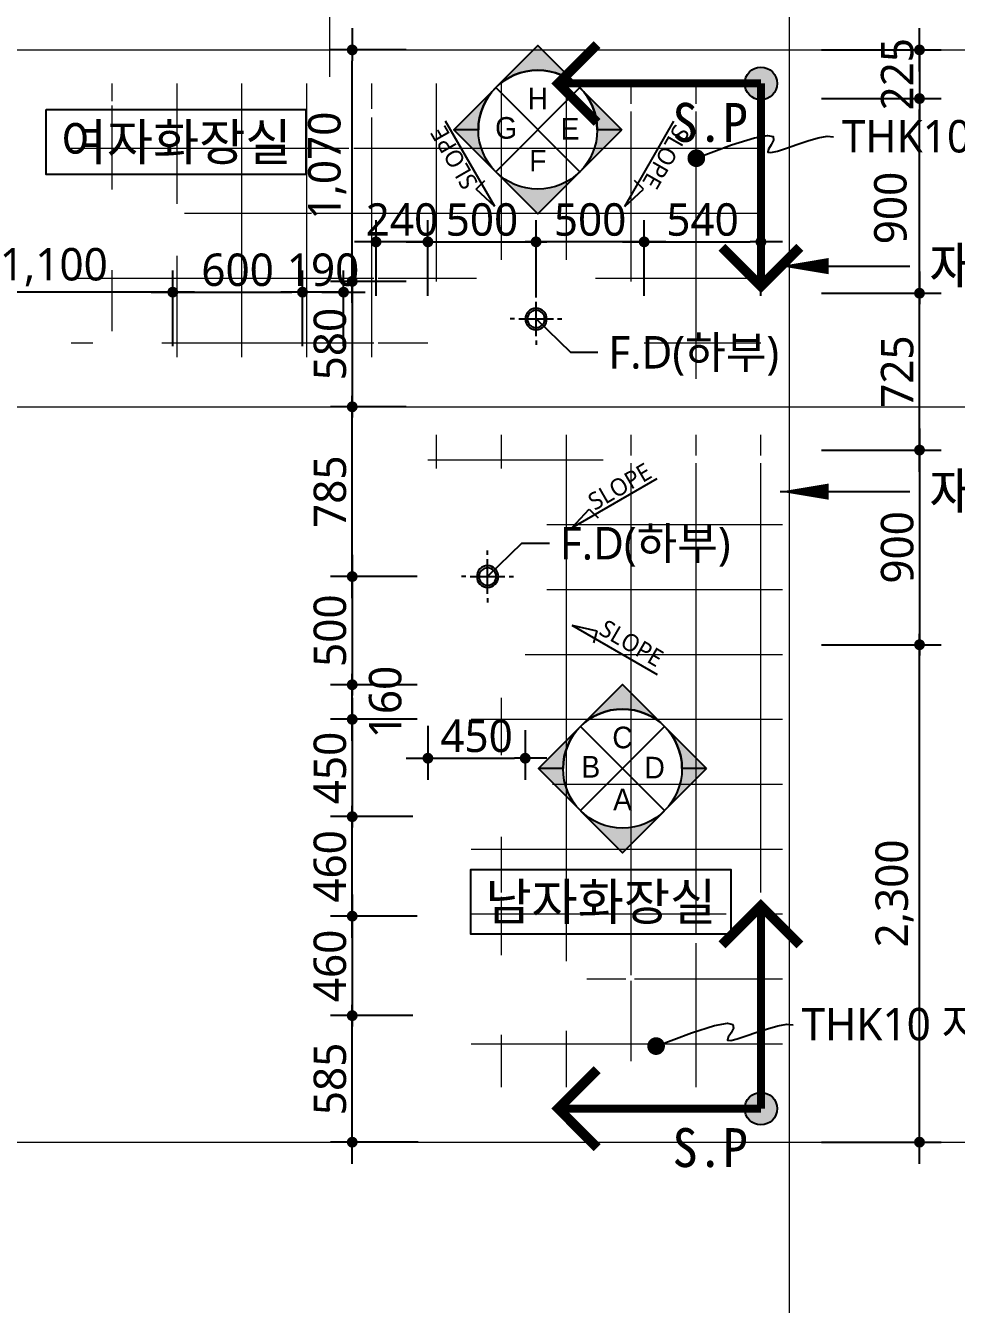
# Model space of a CAD drawing. Header units: millimetres. Extents: x -423835 to -174325, y -1379898 to -1311126.
# Drawn here: x -313768 to -309463, y -1374420 to -1368508 of the extents above; entities that cross this region are included whole.
import ezdxf
from ezdxf.enums import TextEntityAlignment as Align

# ---------------------------------------------------------------- set-up
doc = ezdxf.new("R2010")
doc.units = ezdxf.units.MM
doc.header["$LTSCALE"] = 100
doc.header["$MEASUREMENT"] = 0
doc.header["$PDSIZE"] = -10
doc.linetypes.add('CEN', pattern=[62, 60, -1, 0, -1])
doc.layers.get('0').update_dxf_attribs({"linetype": 'CONTINUOUS'})
doc.layers.get('Defpoints').update_dxf_attribs({"color": 153, "linetype": 'CONTINUOUS'})
for name, color, linetype, lineweight in [('A-AXIS-LINE', 1, 'CEN', 15), ('A-MKXS-TEXT1', 3, 'CONTINUOUS', 25), ('A-MKXX-NAME', 3, 'CONTINUOUS', 25), ('A-MKXX-SYMB', 7, 'CONTINUOUS', 25), ('A-WAXK-PATT', 8, 'CONTINUOUS', 18)]:
    doc.layers.add(name, color=color, linetype=linetype, lineweight=lineweight)
for name, color, linetype in [('A-DIMS', 7, 'CONTINUOUS'), ('A-ETC-1', 7, 'CONTINUOUS'), ('A-MKXS-LEAD', 7, 'CONTINUOUS'), ('A-TXT-S', 3, 'CONTINUOUS'), ('AA-MARK', 1, 'CONTINUOUS'), ('AA-TEX-3', 3, 'CONTINUOUS'), ('ARDM', 7, 'CONTINUOUS'), ('FIX', 6, 'CONTINUOUS'), ('IN-F-PAT', 8, 'CONTINUOUS'), ('IN-TEXT-FIN', 3, 'CONTINUOUS'), ('LEADER', 7, 'CONTINUOUS')]:
    doc.layers.add(name, color=color, linetype=linetype)
doc.styles.add('HY울릉도L', font='')
doc.styles.add('돋움체', font='')
doc.styles.add('맑은고딕', font='malgun.ttf')
doc.styles.add('한농대-돋음체', font='')
doc.styles.get('HY울릉도L').set_extended_font_data('HYwulM')
doc.styles.get('돋움체').set_extended_font_data('DotumChe')
doc.styles.get('한농대-돋음체').set_extended_font_data('Dotum')
doc.dimstyles.new('CDIM', dxfattribs={"dimtxt": 3, "dimasz": 1.5, "dimexe": 2, "dimexo": 1, "dimgap": 1, "dimtad": 1, "dimdec": 0, "dimrnd": 0.5, "dimzin": 0, "dimdsep": 32, "dimlunit": 6, "dimtxsty": 'HY울릉도L', "dimblk1": '_CIDOT', "dimblk2": '_CIDOT', "dimsah": 1, "dimcen": 5.5, "dimclrd": 2, "dimclre": 2, "dimclrt": 7, "dimadec": 0, "dimazin": 0, "dimtfac": 1, "dimtdec": 0, "dimtix": 1, "dimtmove": 2, "dimatfit": 1, "dimldrblk": '_CIDOT', "dimfxl": 1, "dimtolj": 1, "dimtzin": 0, "dimlwd": -1, "dimarcsym": 0})

# ---------------------------------------------------------------- blocks, each defined once
blk = doc.blocks.new('지하2층 평면도$1$FD')
at = {"layer": 'FIX'}
for p, q in [((0, 100), (0, 120)), ((0, -80), (0, 80)), ((-100, 0), (-120, 0)), ((80, 0), (-80, 0)), ((100, 0), (120, 0)), ((0, -100), (0, -120))]:
    blk.add_line(p, q, dxfattribs=at)
for radius in [50, 40]:
    blk.add_circle((0, 0), radius, dxfattribs=at)
blk = doc.blocks.new('A$C136B090C')
at = {"layer": 'A-ETC-1'}
for p, q in [((-49.8, 328.8), (86.4, 203.5)), ((-49.8, 328.8), (306.3, -288)), ((86.4, 203.5), (22.1, 139.2))]:
    blk.add_line(p, q, dxfattribs=at)
blk = doc.blocks.new('_CIDOT')
at = {"color": 0, "linetype": 'ByBlock'}
blk.add_line((2, 0), (-1, 0), dxfattribs=at)
at = {"color": 0, "linetype": 'ByBlock', "const_width": 0.5}
blk.add_lwpolyline([(-0.25, 0, 1), (0.25, 0, 1)], format="xyb", close=True, dxfattribs=at)
blk = doc.blocks.new('*D830')
at = {"layer": 'A-DIMS', "lineweight": -2, "transparency": 16777216}
for p, q in [((-311407.3, -1369757.7), (-311407.3, -1369407.7)), ((-310907.3, -1369757.7), (-310907.3, -1369407.7))]:
    blk.add_line(p, q, dxfattribs=at)
at = {"layer": 'A-DIMS', "transparency": 16777216}
blk.add_line((-310957.3, -1369507.7), (-311357.3, -1369507.7), dxfattribs=at)
at = {"layer": 'Defpoints', "color": 0, "transparency": 16777216}
for p in [(-311407.3, -1369507.7), (-311407.3, -1369807.7), (-310907.3, -1369807.7)]:
    blk.add_point(p, dxfattribs=at)
at = {"layer": 'A-DIMS', "transparency": 16777216, "xscale": 50, "yscale": 50, "zscale": 50, "rotation": 180}
blk.add_blockref('_CIDOT', (-311407.3, -1369507.7), dxfattribs=at)
at = {"layer": 'A-DIMS', "transparency": 16777216, "xscale": 50, "yscale": 50, "zscale": 50}
blk.add_blockref('_CIDOT', (-310907.3, -1369507.7), dxfattribs=at)
at = {"layer": 'A-DIMS', "color": 3, "transparency": 16777216, "insert": (-311157.3, -1369405.2), "char_height": 150, "attachment_point": 5, "style": '맑은고딕'}
blk.add_mtext('\\A1;500', dxfattribs=at)
blk = doc.blocks.new('*D831')
at = {"layer": 'A-DIMS', "lineweight": -2, "transparency": 16777216}
for p, q in [((-311907.3, -1369757.7), (-311907.3, -1369407.7)), ((-311407.3, -1369757.7), (-311407.3, -1369407.7))]:
    blk.add_line(p, q, dxfattribs=at)
at = {"layer": 'A-DIMS', "transparency": 16777216}
blk.add_line((-311857.3, -1369507.7), (-311457.3, -1369507.7), dxfattribs=at)
at = {"layer": 'Defpoints', "color": 0, "transparency": 16777216}
for p in [(-311407.3, -1369507.7), (-311907.3, -1369807.7), (-311407.3, -1369807.7)]:
    blk.add_point(p, dxfattribs=at)
at = {"layer": 'A-DIMS', "transparency": 16777216, "xscale": 50, "yscale": 50, "zscale": 50, "rotation": 180}
blk.add_blockref('_CIDOT', (-311907.3, -1369507.7), dxfattribs=at)
at = {"layer": 'A-DIMS', "transparency": 16777216, "xscale": 50, "yscale": 50, "zscale": 50}
blk.add_blockref('_CIDOT', (-311407.3, -1369507.7), dxfattribs=at)
at = {"layer": 'A-DIMS', "color": 3, "transparency": 16777216, "insert": (-311657.3, -1369405.2), "char_height": 150, "attachment_point": 5, "style": '맑은고딕'}
blk.add_mtext('\\A1;500', dxfattribs=at)
blk = doc.blocks.new('*D832')
at = {"layer": 'A-DIMS', "lineweight": -2, "transparency": 16777216}
for p, q in [((-310087.3, -1370470.1), (-309534, -1370470.1)), ((-310087.3, -1371370.1), (-309534, -1371370.1))]:
    blk.add_line(p, q, dxfattribs=at)
at = {"layer": 'A-DIMS', "transparency": 16777216}
blk.add_line((-309634, -1370520.1), (-309634, -1371320.1), dxfattribs=at)
at = {"layer": 'Defpoints', "color": 0, "transparency": 16777216}
for p in [(-310137.3, -1370470.1), (-310137.3, -1371370.1), (-309634, -1371370.1)]:
    blk.add_point(p, dxfattribs=at)
at = {"layer": 'A-DIMS', "transparency": 16777216, "xscale": 50, "yscale": 50, "zscale": 50}
for p, rotation in [((-309634, -1370470.1), 90), ((-309634, -1371370.1), 270)]:
    blk.add_blockref('_CIDOT', p, dxfattribs=dict(at, rotation=rotation))
at = {"layer": 'A-DIMS', "color": 3, "transparency": 16777216, "insert": (-309736.5, -1370920.1), "char_height": 150, "attachment_point": 5, "rotation": 90, "style": '맑은고딕'}
blk.add_mtext('\\A1;900', dxfattribs=at)
blk = doc.blocks.new('*D833')
at = {"layer": 'A-DIMS', "lineweight": -2, "transparency": 16777216}
for p, q in [((-310087.3, -1371370.1), (-309534, -1371370.1)), ((-310087.3, -1373670.1), (-309534, -1373670.1))]:
    blk.add_line(p, q, dxfattribs=at)
at = {"layer": 'A-DIMS', "transparency": 16777216}
blk.add_line((-309634, -1373620.1), (-309634, -1371420.1), dxfattribs=at)
at = {"layer": 'Defpoints', "color": 0, "transparency": 16777216}
for p in [(-310137.3, -1371370.1), (-309634, -1371370.1), (-310137.3, -1373670.1)]:
    blk.add_point(p, dxfattribs=at)
at = {"layer": 'A-DIMS', "transparency": 16777216, "xscale": 50, "yscale": 50, "zscale": 50}
for p, rotation in [((-309634, -1371370.1), 90), ((-309634, -1373670.1), 270)]:
    blk.add_blockref('_CIDOT', p, dxfattribs=dict(at, rotation=rotation))
at = {"layer": 'A-DIMS', "color": 3, "transparency": 16777216, "insert": (-309749.1, -1372520.1), "char_height": 150, "attachment_point": 5, "rotation": 90, "style": '맑은고딕'}
blk.add_mtext('\\A1;2,300', dxfattribs=at)
blk = doc.blocks.new('*D834')
at = {"layer": 'A-DIMS', "lineweight": -2, "transparency": 16777216}
for p, q in [((-310087.3, -1369745.1), (-309534, -1369745.1)), ((-310087.3, -1370470.1), (-309534, -1370470.1))]:
    blk.add_line(p, q, dxfattribs=at)
at = {"layer": 'A-DIMS', "transparency": 16777216}
blk.add_line((-309634, -1370420.1), (-309634, -1369795.1), dxfattribs=at)
at = {"layer": 'Defpoints', "color": 0, "transparency": 16777216}
for p in [(-310137.3, -1369745.1), (-309634, -1369745.1), (-310137.3, -1370470.1)]:
    blk.add_point(p, dxfattribs=at)
at = {"layer": 'A-DIMS', "transparency": 16777216, "xscale": 50, "yscale": 50, "zscale": 50}
for p, rotation in [((-309634, -1369745.1), 90), ((-309634, -1370470.1), 270)]:
    blk.add_blockref('_CIDOT', p, dxfattribs=dict(at, rotation=rotation))
at = {"layer": 'A-DIMS', "color": 3, "transparency": 16777216, "insert": (-309736.5, -1370107.6), "char_height": 150, "attachment_point": 5, "rotation": 90, "style": '맑은고딕'}
blk.add_mtext('\\A1;725', dxfattribs=at)
blk = doc.blocks.new('*D835')
at = {"layer": 'A-DIMS', "lineweight": -2, "transparency": 16777216}
for p, q in [((-310087.3, -1368845.1), (-309534, -1368845.1)), ((-310087.3, -1369745.1), (-309534, -1369745.1))]:
    blk.add_line(p, q, dxfattribs=at)
at = {"layer": 'A-DIMS', "transparency": 16777216}
blk.add_line((-309634, -1369695.1), (-309634, -1368895.1), dxfattribs=at)
at = {"layer": 'Defpoints', "color": 0, "transparency": 16777216}
for p in [(-310137.3, -1368845.1), (-309634, -1368845.1), (-310137.3, -1369745.1)]:
    blk.add_point(p, dxfattribs=at)
at = {"layer": 'A-DIMS', "transparency": 16777216, "xscale": 50, "yscale": 50, "zscale": 50}
for p, rotation in [((-309634, -1368845.1), 90), ((-309634, -1369745.1), 270)]:
    blk.add_blockref('_CIDOT', p, dxfattribs=dict(at, rotation=rotation))
at = {"layer": 'A-DIMS', "color": 3, "transparency": 16777216, "insert": (-309768, -1369351), "char_height": 150, "attachment_point": 5, "rotation": 90, "style": '맑은고딕'}
blk.add_mtext('\\A1;900', dxfattribs=at)
blk = doc.blocks.new('*D836')
at = {"layer": 'A-DIMS', "transparency": 16777216}
for p, q in [((-309634, -1368570.1), (-309634, -1368520.1)), ((-309634, -1368620.1), (-309634, -1368845.1)), ((-309634, -1368895.1), (-309634, -1368945.1))]:
    blk.add_line(p, q, dxfattribs=at)
at = {"layer": 'A-DIMS', "lineweight": -2, "transparency": 16777216}
for p, q in [((-310087.3, -1368620.1), (-309534, -1368620.1)), ((-310087.3, -1368845.1), (-309534, -1368845.1))]:
    blk.add_line(p, q, dxfattribs=at)
at = {"layer": 'Defpoints', "color": 0, "transparency": 16777216}
for p in [(-310137.3, -1368620.1), (-310137.3, -1368845.1), (-309634, -1368845.1)]:
    blk.add_point(p, dxfattribs=at)
at = {"layer": 'A-DIMS', "transparency": 16777216, "xscale": 50, "yscale": 50, "zscale": 50}
for p, rotation in [((-309634, -1368620.1), 270), ((-309634, -1368845.1), 90)]:
    blk.add_blockref('_CIDOT', p, dxfattribs=dict(at, rotation=rotation))
at = {"layer": 'A-DIMS', "color": 3, "transparency": 16777216, "insert": (-309736.5, -1368732.6), "char_height": 150, "attachment_point": 5, "rotation": 90, "style": '맑은고딕'}
blk.add_mtext('\\A1;225', dxfattribs=at)
blk = doc.blocks.new('*D837')
at = {"layer": 'A-DIMS', "lineweight": -2, "transparency": 16777216}
for p, q in [((-310907.3, -1369757.7), (-310907.3, -1369407.7)), ((-310367.3, -1369757.7), (-310367.3, -1369407.7))]:
    blk.add_line(p, q, dxfattribs=at)
at = {"layer": 'A-DIMS', "transparency": 16777216}
blk.add_line((-310857.3, -1369507.7), (-310417.3, -1369507.7), dxfattribs=at)
at = {"layer": 'Defpoints', "color": 0, "transparency": 16777216}
for p in [(-310367.3, -1369507.7), (-310907.3, -1369807.7), (-310367.3, -1369807.7)]:
    blk.add_point(p, dxfattribs=at)
at = {"layer": 'A-DIMS', "transparency": 16777216, "xscale": 50, "yscale": 50, "zscale": 50, "rotation": 180}
blk.add_blockref('_CIDOT', (-310907.3, -1369507.7), dxfattribs=at)
at = {"layer": 'A-DIMS', "transparency": 16777216, "xscale": 50, "yscale": 50, "zscale": 50}
blk.add_blockref('_CIDOT', (-310367.3, -1369507.7), dxfattribs=at)
at = {"layer": 'A-DIMS', "color": 3, "transparency": 16777216, "insert": (-310637.3, -1369405.2), "char_height": 150, "attachment_point": 5, "style": '맑은고딕'}
blk.add_mtext('\\A1;540', dxfattribs=at)
blk = doc.blocks.new('*D838')
at = {"layer": 'A-DIMS', "lineweight": -2, "transparency": 16777216}
for p, q in [((-312147.3, -1369757.7), (-312147.3, -1369407.7)), ((-311907.3, -1369757.7), (-311907.3, -1369407.7))]:
    blk.add_line(p, q, dxfattribs=at)
at = {"layer": 'A-DIMS', "transparency": 16777216}
for p, q in [((-312197.3, -1369507.7), (-312247.3, -1369507.7)), ((-311907.3, -1369507.7), (-312147.3, -1369507.7)), ((-311857.3, -1369507.7), (-311807.3, -1369507.7))]:
    blk.add_line(p, q, dxfattribs=at)
at = {"layer": 'Defpoints', "color": 0, "transparency": 16777216}
for p in [(-312147.3, -1369507.7), (-312147.3, -1369807.7), (-311907.3, -1369807.7)]:
    blk.add_point(p, dxfattribs=at)
at = {"layer": 'A-DIMS', "transparency": 16777216, "xscale": 50, "yscale": 50, "zscale": 50}
blk.add_blockref('_CIDOT', (-312147.3, -1369507.7), dxfattribs=at)
at = {"layer": 'A-DIMS', "transparency": 16777216, "xscale": 50, "yscale": 50, "zscale": 50, "rotation": 180}
blk.add_blockref('_CIDOT', (-311907.3, -1369507.7), dxfattribs=at)
at = {"layer": 'A-DIMS', "color": 3, "transparency": 16777216, "insert": (-312027.3, -1369405.2), "char_height": 150, "attachment_point": 5, "style": '맑은고딕'}
blk.add_mtext('\\A1;240', dxfattribs=at)
blk = doc.blocks.new('*D842')
at = {"layer": 'A-DIMS', "lineweight": -2, "transparency": 16777216}
for p, q in [((-312007.3, -1370270.1), (-312357.3, -1370270.1)), ((-311957.3, -1371055.1), (-312357.3, -1371055.1))]:
    blk.add_line(p, q, dxfattribs=at)
at = {"layer": 'A-DIMS', "transparency": 16777216}
blk.add_line((-312257.3, -1371005.1), (-312257.3, -1370320.1), dxfattribs=at)
at = {"layer": 'Defpoints', "color": 0, "transparency": 16777216}
for p in [(-312257.3, -1370270.1), (-311957.3, -1370270.1), (-311907.3, -1371055.1)]:
    blk.add_point(p, dxfattribs=at)
at = {"layer": 'A-DIMS', "transparency": 16777216, "xscale": 50, "yscale": 50, "zscale": 50}
for p, rotation in [((-312257.3, -1370270.1), 90), ((-312257.3, -1371055.1), 270)]:
    blk.add_blockref('_CIDOT', p, dxfattribs=dict(at, rotation=rotation))
at = {"layer": 'A-DIMS', "color": 3, "transparency": 16777216, "insert": (-312359.8, -1370662.6), "char_height": 150, "attachment_point": 5, "rotation": 90, "style": '맑은고딕'}
blk.add_mtext('\\A1;785', dxfattribs=at)
blk = doc.blocks.new('*D843')
at = {"layer": 'A-DIMS', "lineweight": -2, "transparency": 16777216}
for p, q in [((-311957.3, -1371055.1), (-312357.3, -1371055.1)), ((-311957.3, -1371555.1), (-312357.3, -1371555.1))]:
    blk.add_line(p, q, dxfattribs=at)
at = {"layer": 'A-DIMS', "transparency": 16777216}
blk.add_line((-312257.3, -1371105.1), (-312257.3, -1371505.1), dxfattribs=at)
at = {"layer": 'Defpoints', "color": 0, "transparency": 16777216}
for p in [(-311907.3, -1371055.1), (-312257.3, -1371555.1), (-311907.3, -1371555.1)]:
    blk.add_point(p, dxfattribs=at)
at = {"layer": 'A-DIMS', "transparency": 16777216, "xscale": 50, "yscale": 50, "zscale": 50}
for p, rotation in [((-312257.3, -1371055.1), 90), ((-312257.3, -1371555.1), 270)]:
    blk.add_blockref('_CIDOT', p, dxfattribs=dict(at, rotation=rotation))
at = {"layer": 'A-DIMS', "color": 3, "transparency": 16777216, "insert": (-312359.8, -1371305.1), "char_height": 150, "attachment_point": 5, "rotation": 90, "style": '맑은고딕'}
blk.add_mtext('\\A1;500', dxfattribs=at)
blk = doc.blocks.new('*D844')
at = {"layer": 'A-DIMS', "lineweight": -2, "transparency": 16777216}
for p, q in [((-312007.3, -1369690.1), (-312357.3, -1369690.1)), ((-312007.3, -1370270.1), (-312357.3, -1370270.1))]:
    blk.add_line(p, q, dxfattribs=at)
at = {"layer": 'A-DIMS', "transparency": 16777216}
blk.add_line((-312257.3, -1369740.1), (-312257.3, -1370220.1), dxfattribs=at)
at = {"layer": 'Defpoints', "color": 0, "transparency": 16777216}
for p in [(-311957.3, -1369690.1), (-312257.3, -1370270.1), (-311957.3, -1370270.1)]:
    blk.add_point(p, dxfattribs=at)
at = {"layer": 'A-DIMS', "transparency": 16777216, "xscale": 50, "yscale": 50, "zscale": 50}
for p, rotation in [((-312257.3, -1369690.1), 90), ((-312257.3, -1370270.1), 270)]:
    blk.add_blockref('_CIDOT', p, dxfattribs=dict(at, rotation=rotation))
at = {"layer": 'A-DIMS', "color": 3, "transparency": 16777216, "insert": (-312359.8, -1369980.1), "char_height": 150, "attachment_point": 5, "rotation": 90, "style": '맑은고딕'}
blk.add_mtext('\\A1;580', dxfattribs=at)
blk = doc.blocks.new('*D845')
at = {"layer": 'A-DIMS', "lineweight": -2, "transparency": 16777216}
for p, q in [((-312007.3, -1368620.1), (-312357.3, -1368620.1)), ((-312007.3, -1369690.1), (-312357.3, -1369690.1))]:
    blk.add_line(p, q, dxfattribs=at)
at = {"layer": 'A-DIMS', "transparency": 16777216}
blk.add_line((-312257.3, -1369640.1), (-312257.3, -1368670.1), dxfattribs=at)
at = {"layer": 'Defpoints', "color": 0, "transparency": 16777216}
for p in [(-312257.3, -1368620.1), (-311957.3, -1368620.1), (-311957.3, -1369690.1)]:
    blk.add_point(p, dxfattribs=at)
at = {"layer": 'A-DIMS', "transparency": 16777216, "xscale": 50, "yscale": 50, "zscale": 50}
for p, rotation in [((-312257.3, -1368620.1), 90), ((-312257.3, -1369690.1), 270)]:
    blk.add_blockref('_CIDOT', p, dxfattribs=dict(at, rotation=rotation))
at = {"layer": 'A-DIMS', "color": 3, "transparency": 16777216, "insert": (-312372.8, -1369155.1), "char_height": 150, "attachment_point": 5, "rotation": 90, "style": '맑은고딕'}
blk.add_mtext('\\A1;1,070', dxfattribs=at)
blk = doc.blocks.new('*D819')
at = {"layer": 'A-DIMS', "lineweight": -2, "transparency": 16777216}
for p, q in [((-311957.3, -1371555.1), (-312357.3, -1371555.1)), ((-311957.3, -1371715.1), (-312357.3, -1371715.1))]:
    blk.add_line(p, q, dxfattribs=at)
at = {"layer": 'A-DIMS', "transparency": 16777216}
blk.add_line((-312257.3, -1371665.1), (-312257.3, -1371605.1), dxfattribs=at)
at = {"layer": 'Defpoints', "color": 0, "transparency": 16777216}
for p in [(-312257.3, -1371555.1), (-311907.3, -1371555.1), (-311907.3, -1371715.1)]:
    blk.add_point(p, dxfattribs=at)
at = {"layer": 'A-DIMS', "transparency": 16777216, "xscale": 50, "yscale": 50, "zscale": 50}
for p, rotation in [((-312257.3, -1371555.1), 90), ((-312257.3, -1371715.1), 270)]:
    blk.add_blockref('_CIDOT', p, dxfattribs=dict(at, rotation=rotation))
at = {"layer": 'A-DIMS', "color": 3, "transparency": 16777216, "insert": (-312104, -1371635.1), "char_height": 150, "attachment_point": 5, "rotation": 90, "style": '맑은고딕'}
blk.add_mtext('\\A1;160', dxfattribs=at)
blk = doc.blocks.new('*D820')
at = {"layer": 'A-DIMS', "lineweight": -2, "transparency": 16777216}
for p, q in [((-311957.3, -1371715.1), (-312357.3, -1371715.1)), ((-311977.4, -1372165.1), (-312357.3, -1372165.1))]:
    blk.add_line(p, q, dxfattribs=at)
at = {"layer": 'A-DIMS', "transparency": 16777216}
blk.add_line((-312257.3, -1371765.1), (-312257.3, -1372115.1), dxfattribs=at)
at = {"layer": 'Defpoints', "color": 0, "transparency": 16777216}
for p in [(-311907.3, -1371715.1), (-312257.3, -1372165.1), (-311927.4, -1372165.1)]:
    blk.add_point(p, dxfattribs=at)
at = {"layer": 'A-DIMS', "transparency": 16777216, "xscale": 50, "yscale": 50, "zscale": 50}
for p, rotation in [((-312257.3, -1371715.1), 90), ((-312257.3, -1372165.1), 270)]:
    blk.add_blockref('_CIDOT', p, dxfattribs=dict(at, rotation=rotation))
at = {"layer": 'A-DIMS', "color": 3, "transparency": 16777216, "insert": (-312359.8, -1371940.1), "char_height": 150, "attachment_point": 5, "rotation": 90, "style": '맑은고딕'}
blk.add_mtext('\\A1;450', dxfattribs=at)
blk = doc.blocks.new('*D821')
at = {"layer": 'A-DIMS', "lineweight": -2, "transparency": 16777216}
for p, q in [((-311977.4, -1372165.1), (-312357.3, -1372165.1)), ((-311957.3, -1372625.1), (-312357.3, -1372625.1))]:
    blk.add_line(p, q, dxfattribs=at)
at = {"layer": 'A-DIMS', "transparency": 16777216}
blk.add_line((-312257.3, -1372575.1), (-312257.3, -1372215.1), dxfattribs=at)
at = {"layer": 'Defpoints', "color": 0, "transparency": 16777216}
for p in [(-312257.3, -1372165.1), (-311927.4, -1372165.1), (-311907.3, -1372625.1)]:
    blk.add_point(p, dxfattribs=at)
at = {"layer": 'A-DIMS', "transparency": 16777216, "xscale": 50, "yscale": 50, "zscale": 50}
for p, rotation in [((-312257.3, -1372165.1), 90), ((-312257.3, -1372625.1), 270)]:
    blk.add_blockref('_CIDOT', p, dxfattribs=dict(at, rotation=rotation))
at = {"layer": 'A-DIMS', "color": 3, "transparency": 16777216, "insert": (-312359.8, -1372395.1), "char_height": 150, "attachment_point": 5, "rotation": 90, "style": '맑은고딕'}
blk.add_mtext('\\A1;460', dxfattribs=at)
blk = doc.blocks.new('*D822')
at = {"layer": 'A-DIMS', "lineweight": -2, "transparency": 16777216}
for p, q in [((-311957.3, -1372625.1), (-312357.3, -1372625.1)), ((-311977.4, -1373085.1), (-312357.3, -1373085.1))]:
    blk.add_line(p, q, dxfattribs=at)
at = {"layer": 'A-DIMS', "transparency": 16777216}
blk.add_line((-312257.3, -1372675.1), (-312257.3, -1373035.1), dxfattribs=at)
at = {"layer": 'Defpoints', "color": 0, "transparency": 16777216}
for p in [(-311907.3, -1372625.1), (-312257.3, -1373085.1), (-311927.4, -1373085.1)]:
    blk.add_point(p, dxfattribs=at)
at = {"layer": 'A-DIMS', "transparency": 16777216, "xscale": 50, "yscale": 50, "zscale": 50}
for p, rotation in [((-312257.3, -1372625.1), 90), ((-312257.3, -1373085.1), 270)]:
    blk.add_blockref('_CIDOT', p, dxfattribs=dict(at, rotation=rotation))
at = {"layer": 'A-DIMS', "color": 3, "transparency": 16777216, "insert": (-312359.8, -1372855.1), "char_height": 150, "attachment_point": 5, "rotation": 90, "style": '맑은고딕'}
blk.add_mtext('\\A1;460', dxfattribs=at)
blk = doc.blocks.new('*D823')
at = {"layer": 'A-DIMS', "lineweight": -2, "transparency": 16777216}
for p, q in [((-311977.4, -1373085.1), (-312357.3, -1373085.1)), ((-311951.8, -1373670.1), (-312357.3, -1373670.1))]:
    blk.add_line(p, q, dxfattribs=at)
at = {"layer": 'A-DIMS', "transparency": 16777216}
blk.add_line((-312257.3, -1373620.1), (-312257.3, -1373135.1), dxfattribs=at)
at = {"layer": 'Defpoints', "color": 0, "transparency": 16777216}
for p in [(-312257.3, -1373085.1), (-311927.4, -1373085.1), (-311901.8, -1373670.1)]:
    blk.add_point(p, dxfattribs=at)
at = {"layer": 'A-DIMS', "transparency": 16777216, "xscale": 50, "yscale": 50, "zscale": 50}
for p, rotation in [((-312257.3, -1373085.1), 90), ((-312257.3, -1373670.1), 270)]:
    blk.add_blockref('_CIDOT', p, dxfattribs=dict(at, rotation=rotation))
at = {"layer": 'A-DIMS', "color": 3, "transparency": 16777216, "insert": (-312359.8, -1373377.6), "char_height": 150, "attachment_point": 5, "rotation": 90, "style": '맑은고딕'}
blk.add_mtext('\\A1;585', dxfattribs=at)
blk = doc.blocks.new('*D826')
at = {"layer": 'A-DIMS', "lineweight": -2, "transparency": 16777216}
for p, q in [((-313087.3, -1369990.1), (-313087.3, -1369640.1)), ((-312487.3, -1369990.1), (-312487.3, -1369640.1))]:
    blk.add_line(p, q, dxfattribs=at)
at = {"layer": 'A-DIMS', "transparency": 16777216}
blk.add_line((-313037.3, -1369740.1), (-312537.3, -1369740.1), dxfattribs=at)
at = {"layer": 'Defpoints', "color": 0, "transparency": 16777216}
for p in [(-312487.3, -1369740.1), (-313087.3, -1370040.1), (-312487.3, -1370040.1)]:
    blk.add_point(p, dxfattribs=at)
at = {"layer": 'A-DIMS', "transparency": 16777216, "xscale": 50, "yscale": 50, "zscale": 50, "rotation": 180}
blk.add_blockref('_CIDOT', (-313087.3, -1369740.1), dxfattribs=at)
at = {"layer": 'A-DIMS', "transparency": 16777216, "xscale": 50, "yscale": 50, "zscale": 50}
blk.add_blockref('_CIDOT', (-312487.3, -1369740.1), dxfattribs=at)
at = {"layer": 'A-DIMS', "color": 3, "transparency": 16777216, "insert": (-312787.3, -1369637.6), "char_height": 150, "attachment_point": 5, "style": '맑은고딕'}
blk.add_mtext('\\A1;600', dxfattribs=at)
blk = doc.blocks.new('*D827')
at = {"layer": 'A-DIMS', "lineweight": -2, "transparency": 16777216}
for p, q in [((-314187.3, -1369990.1), (-314187.3, -1369640.1)), ((-313087.3, -1369990.1), (-313087.3, -1369640.1))]:
    blk.add_line(p, q, dxfattribs=at)
at = {"layer": 'A-DIMS', "transparency": 16777216}
blk.add_line((-313137.3, -1369740.1), (-314137.3, -1369740.1), dxfattribs=at)
at = {"layer": 'Defpoints', "color": 0, "transparency": 16777216}
for p in [(-314187.3, -1369740.1), (-314187.3, -1370040.1), (-313087.3, -1370040.1)]:
    blk.add_point(p, dxfattribs=at)
at = {"layer": 'A-DIMS', "transparency": 16777216, "xscale": 50, "yscale": 50, "zscale": 50, "rotation": 180}
blk.add_blockref('_CIDOT', (-314187.3, -1369740.1), dxfattribs=at)
at = {"layer": 'A-DIMS', "transparency": 16777216, "xscale": 50, "yscale": 50, "zscale": 50}
blk.add_blockref('_CIDOT', (-313087.3, -1369740.1), dxfattribs=at)
at = {"layer": 'A-DIMS', "color": 3, "transparency": 16777216, "insert": (-313637.3, -1369624.6), "char_height": 150, "attachment_point": 5, "style": '맑은고딕'}
blk.add_mtext('\\A1;1,100', dxfattribs=at)
blk = doc.blocks.new('*D828')
at = {"layer": 'A-DIMS', "lineweight": -2, "transparency": 16777216}
for p, q in [((-312487.3, -1369990.1), (-312487.3, -1369640.1)), ((-312297.3, -1369990.1), (-312297.3, -1369640.1))]:
    blk.add_line(p, q, dxfattribs=at)
at = {"layer": 'A-DIMS', "transparency": 16777216}
for p, q in [((-312537.3, -1369740.1), (-312587.3, -1369740.1)), ((-312297.3, -1369740.1), (-312487.3, -1369740.1)), ((-312247.3, -1369740.1), (-312197.3, -1369740.1))]:
    blk.add_line(p, q, dxfattribs=at)
at = {"layer": 'Defpoints', "color": 0, "transparency": 16777216}
for p in [(-312487.3, -1369740.1), (-312487.3, -1370040.1), (-312297.3, -1370040.1)]:
    blk.add_point(p, dxfattribs=at)
at = {"layer": 'A-DIMS', "transparency": 16777216, "xscale": 50, "yscale": 50, "zscale": 50}
blk.add_blockref('_CIDOT', (-312487.3, -1369740.1), dxfattribs=at)
at = {"layer": 'A-DIMS', "transparency": 16777216, "xscale": 50, "yscale": 50, "zscale": 50, "rotation": 180}
blk.add_blockref('_CIDOT', (-312297.3, -1369740.1), dxfattribs=at)
at = {"layer": 'A-DIMS', "color": 3, "transparency": 16777216, "insert": (-312392.3, -1369637.2), "char_height": 150, "attachment_point": 5, "style": '맑은고딕'}
blk.add_mtext('\\A1;190', dxfattribs=at)
blk = doc.blocks.new('*D829')
at = {"layer": 'A-DIMS', "lineweight": -2, "transparency": 16777216}
for p, q in [((-311907.3, -1371744.9), (-311907.3, -1371994.9)), ((-311457.3, -1371765.1), (-311457.3, -1371994.9))]:
    blk.add_line(p, q, dxfattribs=at)
at = {"layer": 'A-DIMS', "transparency": 16777216}
blk.add_line((-311857.3, -1371894.9), (-311507.3, -1371894.9), dxfattribs=at)
at = {"layer": 'Defpoints', "color": 0, "transparency": 16777216}
for p in [(-311907.3, -1371694.9), (-311457.3, -1371715.1), (-311457.3, -1371894.9)]:
    blk.add_point(p, dxfattribs=at)
at = {"layer": 'A-DIMS', "transparency": 16777216, "xscale": 50, "yscale": 50, "zscale": 50, "rotation": 180}
blk.add_blockref('_CIDOT', (-311907.3, -1371894.9), dxfattribs=at)
at = {"layer": 'A-DIMS', "transparency": 16777216, "xscale": 50, "yscale": 50, "zscale": 50}
blk.add_blockref('_CIDOT', (-311457.3, -1371894.9), dxfattribs=at)
at = {"layer": 'A-DIMS', "color": 3, "transparency": 16777216, "insert": (-311682.3, -1371792.4), "char_height": 150, "attachment_point": 5, "style": '맑은고딕'}
blk.add_mtext('\\A1;450', dxfattribs=at)
blk = doc.blocks.new('전개도')
at = {"layer": 'AA-MARK'}
h = blk.add_hatch(color=256, dxfattribs=at)
edge = h.paths.add_edge_path()
edge.add_line((-32914.55, -89502.68), (-32916.83, -89502.68))
edge.add_arc((-32922.33, -89502.68), 5.5, 0, 180)
edge.add_line((-32927.83, -89502.68), (-32930.11, -89502.68))
edge.add_line((-32930.11, -89502.68), (-32922.33, -89494.91))
edge.add_line((-32922.33, -89494.91), (-32914.55, -89502.68))
h = blk.add_hatch(color=256, dxfattribs=at)
edge = h.paths.add_edge_path()
edge.add_line((-32914.55, -89502.68), (-32916.83, -89502.68))
edge.add_arc((-32922.33, -89502.68), 5.5, -180, 0, ccw=False)
edge.add_line((-32927.83, -89502.68), (-32930.11, -89502.68))
edge.add_line((-32930.11, -89502.68), (-32922.33, -89510.46))
edge.add_line((-32922.33, -89510.46), (-32914.55, -89502.68))
at = {"layer": 'AA-MARK', "color": 1}
for p, q in [((-32918.44, -89506.57), (-32926.22, -89498.79)), ((-32918.44, -89498.79), (-32926.22, -89506.57))]:
    blk.add_line(p, q, dxfattribs=at)
at = {"layer": 'AA-MARK'}
for points in [[(-32914.55, -89502.68), (-32916.83, -89502.68, 1), (-32927.83, -89502.68), (-32930.11, -89502.68), (-32922.33, -89494.91)], [(-32914.55, -89502.68), (-32916.83, -89502.68, -1), (-32927.83, -89502.68), (-32930.11, -89502.68), (-32922.33, -89510.46)]]:
    blk.add_lwpolyline(points, format="xyb", close=True, dxfattribs=at)
blk.add_circle((-32922.33, -89502.68), 5.5, dxfattribs=at)
blk = doc.blocks.new('전개도-1')
at = {"xscale": 50, "yscale": 50, "zscale": 50}
blk.add_blockref('전개도', (1646116.4, 4475134.2), dxfattribs=at)
at = {"layer": 'AA-MARK', "color": 3, "style": '한농대-돋음체'}
for tag, p in [('A', (0, 93.9)), ('B', (-146.8, -41.5)), ('C', (148.6, -45.4)), ('D', (0, -193))]:
    blk.add_attdef(tag, text='', height=100, dxfattribs=at).set_placement(p, align=Align.CENTER)

msp = doc.modelspace()

# ---------------------------------------------------------------- hatches: boundary and pattern name
at = {"layer": 'A-WAXK-PATT'}
h = msp.add_hatch(dxfattribs=at)
h.set_pattern_fill('바닥타일33', color=256, angle=270)
h.set_pattern_definition([(270, (-310367.3, -1368775.06), (300, -6e-14), []), (0, (-310367.3, -1368775.06), (7e-14, 300), [])])
h.paths.add_polyline_path([(-313557.3, -1368946.1), (-313557.3, -1369260.1), (-313457.3, -1369260.1), (-313106.5, -1369283.1), (-312949.2, -1369478.9), (-313150.4, -1369639.2), (-313456.9, -1369638.6), (-313552.1, -1369635.1), (-313557.3, -1370040.1), (-313457.3, -1370040.1), (-313457.3, -1369920.1), (-313137.3, -1369920.1), (-313137.3, -1370040.1), (-312157.3, -1370040.1), (-312157.3, -1369475.1), (-312137.3, -1369475.1), (-312137.3, -1370040.1), (-311907.3, -1370040.1), (-311907.3, -1369690.1), (-311682.3, -1369690.1), (-311682.3, -1369590.1), (-311132.3, -1369590.1), (-311132.3, -1369690.1), (-310907.3, -1369690.1), (-310907.3, -1370140.1), (-310367.3, -1370140.1), (-310367.3, -1368905.1), (-311197.3, -1368905.1), (-311197.3, -1368870.1), (-310367.3, -1368870.1), (-310367.3, -1368775.1), (-312137.3, -1368775.1), (-312137.3, -1368875.1), (-312140, -1368885.1), (-312440, -1369404.7), (-312457.3, -1369394.7), (-312157.3, -1368875.1), (-312157.3, -1368775.1), (-313012.3, -1368775.1), (-313087.3, -1368775.1)])
h.paths.add_polyline_path([(-313557.3, -1368775.1), (-313557.3, -1368926.4), (-313141.4, -1368775.1)], flags=17)
h = msp.add_hatch(dxfattribs=at)
h.set_pattern_fill('바닥타일33', color=256)
h.set_pattern_definition([(0, (-310367.3, -1373515.06), (0, 300), []), (90, (-310367.3, -1373515.06), (-300, 2e-14), [])])
h.paths.add_polyline_path([(-311707.3, -1371615.1), (-311707.3, -1371870.1), (-311541.4, -1371882.1), (-311324.1, -1372019.1), (-311441.3, -1372231), (-311613.9, -1372268.1), (-311707.3, -1372260.1), (-311707.3, -1372515.1), (-310967.3, -1372515.1), (-310967.3, -1372535.1), (-311707.3, -1372535.1), (-311707.3, -1372803.2), (-311565.8, -1372806.2), (-311304.2, -1372815.4), (-311183.4, -1372874.1), (-311107.4, -1373143.4), (-311466.7, -1373168.7), (-311567.3, -1373173.2), (-311707.3, -1373155.9), (-311707.3, -1373415.1), (-311247.3, -1373415.1), (-311247.3, -1373295.1), (-310927.3, -1373295.1), (-310927.3, -1373415.1), (-310267.3, -1373415.1), (-310267.3, -1372535.1), (-310467.3, -1372635.1), (-310986.9, -1372935.1), (-310996.9, -1372917.7), (-310377.3, -1372517.7), (-310367.3, -1372515.1), (-310267.3, -1372515.1), (-310267.3, -1370530.1), (-311097.3, -1370530.1), (-311097.3, -1370495.1), (-310267.3, -1370495.1), (-310267.3, -1370400.1), (-311907.3, -1370400.1), (-311907.3, -1370555.1), (-311457.3, -1370555.1), (-311457.3, -1370655.1), (-311357.3, -1370655.1), (-311357.3, -1371205.1), (-311457.3, -1371205.1), (-311457.3, -1371615.1)])
at = {"layer": 'IN-F-PAT', "transparency": 33554687}
h = msp.add_hatch(color=2, dxfattribs=at)
h.dxf.hatch_style = 1
h.paths.add_polyline_path([(-310292.3, -1368775.1, 1), (-310442.3, -1368775.1, 1)])
h = msp.add_hatch(color=2, dxfattribs=at)
h.dxf.hatch_style = 1
h.paths.add_polyline_path([(-310292.3, -1368775.1, 1), (-310442.3, -1368775.1, 1)])
h = msp.add_hatch(color=2, dxfattribs=at)
h.dxf.hatch_style = 1
h.paths.add_polyline_path([(-310292.3, -1373515.1, 1), (-310442.3, -1373515.1, 1)])
h = msp.add_hatch(color=2, dxfattribs=at)
h.dxf.hatch_style = 1
h.paths.add_polyline_path([(-310292.3, -1373515.1, 1), (-310442.3, -1373515.1, 1)])

# ---------------------------------------------------------------- linework, layer by layer
at = {"layer": 'A-AXIS-LINE', "ltscale": 50}
for points in [[(-312362.3, -1367120.1), (-312362.3, -1368745.1)], [(-310237.3, -1367120.1), (-310237.3, -1374920.1)], [(-315687.3, -1368620.1), (-308762.3, -1368620.1)], [(-315687.3, -1370270.1), (-308762.3, -1370270.1)], [(-315687.3, -1373670.1), (-308762.3, -1373670.1)]]:
    msp.add_lwpolyline(points, dxfattribs=at)
at = {"layer": 'A-MKXS-LEAD'}
for points in [[(-310666.1, -1369120.7), (-310503, -1369059.3), (-310396.7, -1369026.1), (-310336.3, -1369015.3), (-310310.6, -1369021.1), (-310308.7, -1369037.6), (-310319.5, -1369059), (-310332.1, -1369079.3), (-310335.3, -1369092.8), (-310320.9, -1369095), (-310290.7, -1369087.7), (-310249.2, -1369074), (-310201, -1369057.1), (-310150.6, -1369040.3), (-310102.5, -1369026.7), (-310061.3, -1369019.5), (-310031.5, -1369021.9)], [(-311407.3, -1369864.1), (-311248.3, -1370018.2), (-311121.3, -1370018.2)], [(-311631.3, -1371055.1), (-311472.3, -1370900.9), (-311345.3, -1370900.9)], [(-310852.1, -1373225.8), (-310689.1, -1373164.3), (-310582.8, -1373131.2), (-310522.4, -1373120.4), (-310496.7, -1373126.2), (-310494.8, -1373142.7), (-310505.6, -1373164.1), (-310518.1, -1373184.4), (-310521.4, -1373197.9), (-310507, -1373200.1), (-310476.7, -1373192.8), (-310435.2, -1373179.1), (-310387, -1373162.2), (-310336.7, -1373145.4), (-310288.6, -1373131.8), (-310247.4, -1373124.6), (-310217.6, -1373127)]]:
    msp.add_lwpolyline(points, dxfattribs=at)
at = {"layer": 'A-MKXS-LEAD', "const_width": 40}
for points in [[(-310686.8, -1369118.7, 1), (-310645.3, -1369122.8, 1)], [(-310872.9, -1373223.8, 1), (-310831.4, -1373227.9, 1)]]:
    msp.add_lwpolyline(points, format="xyb", close=True, dxfattribs=at)
at = {"layer": 'A-MKXX-SYMB'}
for points in [[(-313672.3, -1368896.1), (-312471.1, -1368896.1), (-312471.1, -1369196.4), (-313672.3, -1369196.4)], [(-310507.2, -1372709.1), (-311708.4, -1372709.1), (-311708.4, -1372408.8), (-310507.2, -1372408.8)]]:
    msp.add_lwpolyline(points, close=True, dxfattribs=at)
at = {"layer": 'IN-F-PAT', "color": 2, "const_width": 45}
for points in [[(-311124.8, -1368595.1), (-311304.8, -1368775.1), (-311124.8, -1368955.1)], [(-310547.3, -1369532.6), (-310367.3, -1369712.6), (-310187.3, -1369532.6)], [(-310547.3, -1372757.6), (-310367.3, -1372577.6), (-310187.3, -1372757.6)], [(-311124.8, -1373335.1), (-311304.8, -1373515.1), (-311124.8, -1373695.1)]]:
    msp.add_lwpolyline(points, dxfattribs=at)
at = {"layer": 'IN-F-PAT', "color": 2}
for points in [[(-310367.3, -1368775.1, 37.5, 37.5, 0), (-311293.7, -1368775.1, 187.5, 187.5, 0)], [(-310367.3, -1368775.1, 37.5, 37.5, 0), (-310367.3, -1369701.5, 187.5, 187.5, 0)], [(-310367.3, -1373515.1, 37.5, 37.5, 0), (-310367.3, -1372588.6, 187.5, 187.5, 0)], [(-310367.3, -1373515.1, 37.5, 37.5, 0), (-311293.7, -1373515.1, 187.5, 187.5, 0)]]:
    msp.add_lwpolyline(points, format="xyseb", dxfattribs=at)
for centre in [(-310367.3, -1368775.1), (-310367.3, -1368775.1), (-310367.3, -1373515.1), (-310367.3, -1373515.1)]:
    msp.add_circle(centre, 75, dxfattribs=at)
at = {"layer": 'LEADER'}
for points in [[(-310278.6, -1369619.7, 0, 75, 0), (-310053.6, -1369619.7, 0, 0, 0), (-310053.6, -1369619.7, 0, 0, 0)], [(-310278.6, -1370662.3, 0, 75, 0), (-310053.6, -1370662.3, 0, 0, 0), (-310053.6, -1370662.3, 0, 0, 0)]]:
    msp.add_lwpolyline(points, format="xyseb", dxfattribs=at)
for points in [[(-310278.6, -1369619.7), (-309678.6, -1369619.7)], [(-310278.6, -1370662.3), (-309678.6, -1370662.3)]]:
    msp.add_lwpolyline(points, dxfattribs=at)

# ---------------------------------------------------------------- block references
for p, values in [((-311399, -1368989.1), {'D': 'F', 'C': 'E', 'B': 'G', 'A': 'H'}), ((-311007.3, -1371942.9), {'D': 'A', 'C': 'D', 'B': 'B', 'A': 'C'})]:
    msp.add_blockref('전개도-1', p).add_auto_attribs(values)
at = {"layer": 'ARDM', "ltscale": 0.6}
for p, xscale, yscale, zscale, rotation in [((-311629.2, -1369134), 0.6399999999994029, 0.6399999999994029, 0.6399999999994029, 180), ((-310965.4, -1369134), -0.639999999999403, 0.6399999999994029, 0.6399999999994029, 180), ((-311031.2, -1370798.1), 0.6399999999994028, 0.6399999999994028, 0.6399999999994028, 89.99999999998533), ((-311108.8, -1371446.3), 0.6399999999994029, 0.6399999999994029, 0.6399999999994029, 29.99999999986313)]:
    msp.add_blockref('A$C136B090C', p, dxfattribs=dict(at, xscale=xscale, yscale=yscale, zscale=zscale, rotation=rotation))
at = {"layer": 'FIX', "xscale": -1}
for p in [(-311407.3, -1369864.1), (-311631.3, -1371055.1)]:
    msp.add_blockref('지하2층 평면도$1$FD', p, dxfattribs=at)

# ---------------------------------------------------------------- texts
at = {"layer": 'A-MKXS-TEXT1', "style": '맑은고딕'}
for p in [(-309993.3, -1369019.3), (-310179.4, -1373124.4)]:
    msp.add_text('THK10 자기질타일(논슬립)', height=150, dxfattribs=at).set_placement(p, align=Align.MIDDLE_LEFT)
for p in [(-310283.2, -1370018.2), (-310507.2, -1370900.9)]:
    msp.add_text('F.D(하부)', height=150, dxfattribs=at).set_placement(p, align=Align.MIDDLE_RIGHT)
at = {"layer": 'A-MKXX-NAME', "style": '맑은고딕'}
for s, p in [('여자화장실', (-313071.7, -1369046.2)), ('남자화장실', (-311107.8, -1372558.9))]:
    msp.add_text(s, height=170, dxfattribs=at).set_placement(p, align=Align.MIDDLE_CENTER)
at = {"layer": 'A-TXT-S', "color": 3, "style": '맑은고딕'}
for rotation, p in [(119.88469, (-311673.8, -1369234.7)), (240.11531, (-310762.7, -1368959.6)), (30.11531, (-311136.3, -1370751.7)), (329.88469, (-311121.6, -1371318.7))]:
    msp.add_text('SLOPE', height=80, rotation=rotation, dxfattribs=at).set_placement(p)
at = {"layer": 'AA-TEX-3', "style": '돋움체'}
for p in [(-309590.5, -1369619.7), (-309590.5, -1370662.3)]:
    msp.add_text('재료분리대', height=180, dxfattribs=at).set_placement(p, align=Align.MIDDLE_LEFT)
at = {"layer": 'IN-TEXT-FIN', "color": 2, "style": '돋움체'}
for p in [(-310427.3, -1368955.1), (-310427.3, -1373695.1)]:
    msp.add_text('S.P', height=180, dxfattribs=at).set_placement(p, align=Align.MIDDLE_RIGHT)

# ---------------------------------------------------------------- dimensions: what is measured, and where the dimension line sits
at = {"layer": 'A-DIMS'}
for base, p1, p2, angle, override, picture, middle in [((-312257.3, -1368620.1), (-311957.3, -1369690.1), (-311957.3, -1368620.1), 90, {"dimscale": 50, "dimasz": 1, "dimgap": 0.5, "dimtxsty": '맑은고딕', "dimclrd": 256, "dimclre": 256, "dimclrt": 3}, '*D845', (-312372.8, -1369155.1)), ((-309634, -1368845.1), (-310137.3, -1368620.1), (-310137.3, -1368845.1), 270, {"dimscale": 50, "dimtxt": 3, "dimasz": 1, "dimgap": 0.5, "dimtxsty": '맑은고딕', "dimclrd": 256, "dimclre": 256, "dimclrt": 3}, '*D836', (-309736.5, -1368732.6)), ((-312147.3, -1369507.7), (-311907.3, -1369807.7), (-312147.3, -1369807.7), 180, {"dimscale": 50, "dimasz": 1, "dimgap": 0.5, "dimtxsty": '맑은고딕', "dimclrd": 256, "dimclre": 256, "dimclrt": 3}, '*D838', (-312027.3, -1369405.2)), ((-311407.3, -1369507.7), (-310907.3, -1369807.7), (-311407.3, -1369807.7), 180, {"dimscale": 50, "dimasz": 1, "dimgap": 0.5, "dimtxsty": '맑은고딕', "dimclrd": 256, "dimclre": 256, "dimclrt": 3}, '*D830', (-311157.3, -1369405.2)), ((-314187.3, -1369740.1), (-313087.3, -1370040.1), (-314187.3, -1370040.1), 180, {"dimscale": 50, "dimasz": 1, "dimgap": 0.5, "dimtxsty": '맑은고딕', "dimclrd": 256, "dimclre": 256, "dimclrt": 3}, '*D827', (-313637.3, -1369624.6)), ((-312487.3, -1369740.1), (-312297.3, -1370040.1), (-312487.3, -1370040.1), 180, {"dimscale": 50, "dimasz": 1, "dimgap": 0.5, "dimtxsty": '맑은고딕', "dimclrd": 256, "dimclre": 256, "dimclrt": 3}, '*D828', (-312392.3, -1369637.2)), ((-312257.3, -1370270.1), (-311957.3, -1369690.1), (-311957.3, -1370270.1), 270, {"dimscale": 50, "dimasz": 1, "dimgap": 0.5, "dimtxsty": '맑은고딕', "dimclrd": 256, "dimclre": 256, "dimclrt": 3}, '*D844', (-312359.8, -1369980.1)), ((-309634, -1369745.1), (-310137.3, -1370470.1), (-310137.3, -1369745.1), 90, {"dimscale": 50, "dimtxt": 3, "dimasz": 1, "dimgap": 0.5, "dimtxsty": '맑은고딕', "dimclrd": 256, "dimclre": 256, "dimclrt": 3}, '*D834', (-309736.5, -1370107.6)), ((-312257.3, -1370270.1), (-311907.3, -1371055.1), (-311957.3, -1370270.1), 90, {"dimscale": 50, "dimasz": 1, "dimgap": 0.5, "dimtxsty": '맑은고딕', "dimclrd": 256, "dimclre": 256, "dimclrt": 3}, '*D842', (-312359.8, -1370662.6)), ((-309634, -1371370.1), (-310137.3, -1370470.1), (-310137.3, -1371370.1), 270, {"dimscale": 50, "dimtxt": 3, "dimasz": 1, "dimgap": 0.5, "dimtxsty": '맑은고딕', "dimclrd": 256, "dimclre": 256, "dimclrt": 3}, '*D832', (-309736.5, -1370920.1)), ((-312257.3, -1371555.1), (-311907.3, -1371055.1), (-311907.3, -1371555.1), 270, {"dimscale": 50, "dimasz": 1, "dimgap": 0.5, "dimtxsty": '맑은고딕', "dimclrd": 256, "dimclre": 256, "dimclrt": 3}, '*D843', (-312359.8, -1371305.1)), ((-309634, -1371370.1), (-310137.3, -1373670.1), (-310137.3, -1371370.1), 90, {"dimscale": 50, "dimtxt": 3, "dimasz": 1, "dimgap": 0.5, "dimtxsty": '맑은고딕', "dimclrd": 256, "dimclre": 256, "dimclrt": 3}, '*D833', (-309749.1, -1372520.1)), ((-312257.3, -1372165.1), (-311907.3, -1371715.1), (-311927.4, -1372165.1), 270, {"dimscale": 50, "dimasz": 1, "dimgap": 0.5, "dimtxsty": '맑은고딕', "dimclrd": 256, "dimclre": 256, "dimclrt": 3}, '*D820', (-312359.8, -1371940.1)), ((-312257.3, -1372165.1), (-311907.3, -1372625.1), (-311927.4, -1372165.1), 90, {"dimscale": 50, "dimasz": 1, "dimgap": 0.5, "dimtxsty": '맑은고딕', "dimclrd": 256, "dimclre": 256, "dimclrt": 3}, '*D821', (-312359.8, -1372395.1)), ((-312257.3, -1373085.1), (-311907.3, -1372625.1), (-311927.4, -1373085.1), 270, {"dimscale": 50, "dimasz": 1, "dimgap": 0.5, "dimtxsty": '맑은고딕', "dimclrd": 256, "dimclre": 256, "dimclrt": 3}, '*D822', (-312359.8, -1372855.1)), ((-312257.3, -1373085.1), (-311901.8, -1373670.1), (-311927.4, -1373085.1), 90, {"dimscale": 50, "dimasz": 1, "dimgap": 0.5, "dimtxsty": '맑은고딕', "dimclrd": 256, "dimclre": 256, "dimclrt": 3}, '*D823', (-312359.8, -1373377.6))]:
    dim = msp.add_linear_dim(base=base, p1=p1, p2=p2, angle=angle, dimstyle='CDIM', override=override, dxfattribs=at)
    dim.commit()
    dim.dimension.update_dxf_attribs({"geometry": picture, "text_midpoint": middle})
for base, p1, p2, picture, middle in [((-309634, -1368845.1), (-310137.3, -1369745.1), (-310137.3, -1368845.1), '*D835', (-309768, -1369351)), ((-312257.3, -1371555.1), (-311907.3, -1371715.1), (-311907.3, -1371555.1), '*D819', (-312104, -1371635.1))]:
    dim = msp.add_linear_dim(base=base, p1=p1, p2=p2, angle=90, dimstyle='CDIM', override={"dimscale": 50, "dimasz": 1, "dimgap": 0.5, "dimtxsty": '맑은고딕', "dimclrd": 256, "dimclre": 256, "dimclrt": 3}, dxfattribs=at)
    dim.commit()
    dim.dimension.update_dxf_attribs({"geometry": picture, "text_midpoint": middle, "dimtype": 160})
for base, p1, p2, picture, middle in [((-311407.3, -1369507.7), (-311907.3, -1369807.7), (-311407.3, -1369807.7), '*D831', (-311657.3, -1369405.2)), ((-310367.3, -1369507.7), (-310907.3, -1369807.7), (-310367.3, -1369807.7), '*D837', (-310637.3, -1369405.2)), ((-312487.3, -1369740.1), (-313087.3, -1370040.1), (-312487.3, -1370040.1), '*D826', (-312787.3, -1369637.6)), ((-311457.3, -1371894.9), (-311907.3, -1371694.9), (-311457.3, -1371715.1), '*D829', (-311682.3, -1371792.4))]:
    dim = msp.add_linear_dim(base=base, p1=p1, p2=p2, dimstyle='CDIM', override={"dimscale": 50, "dimasz": 1, "dimgap": 0.5, "dimtxsty": '맑은고딕', "dimclrd": 256, "dimclre": 256, "dimclrt": 3}, dxfattribs=at)
    dim.commit()
    dim.dimension.update_dxf_attribs({"geometry": picture, "text_midpoint": middle})

doc.saveas('drawing.dxf')
